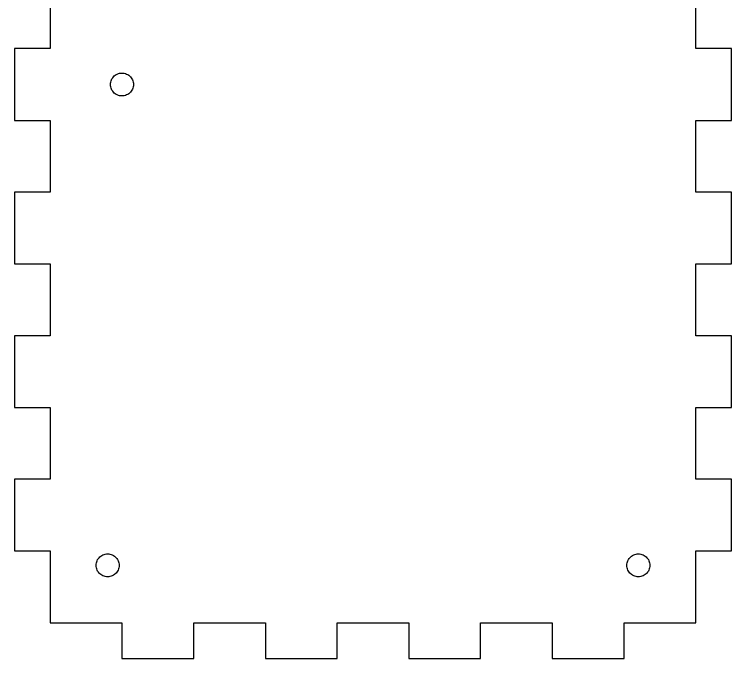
# Model space of a CAD drawing. Header units: millimetres. Extents: x 0 to 800, y 0 to 420.
# Drawn here: x 490 to 590, y 210 to 299.8 of the extents above; entities that cross this region are included whole.
import ezdxf

# ---------------------------------------------------------------- set-up
doc = ezdxf.new("R2010")
doc.units = ezdxf.units.MM
doc.header["$MEASUREMENT"] = 0

msp = doc.modelspace()

# ---------------------------------------------------------------- linework, layer by layer
at = {"color": 7, "true_color": 0xffffff}
msp.add_lwpolyline([(495, 305), (495, 295), (490, 295), (490, 285), (495, 285), (495, 275), (490, 275), (490, 265), (495, 265), (495, 255), (490, 255), (490, 245), (495, 245), (495, 235), (490, 235), (490, 225), (495, 225), (495, 215), (505, 215), (505, 210), (515, 210), (515, 215), (525, 215), (525, 210), (535, 210), (535, 215), (545, 215), (545, 210), (555, 210), (555, 215), (565, 215), (565, 210), (575, 210), (575, 215), (585, 215), (585, 225), (590, 225), (590, 235), (585, 235), (585, 245), (590, 245), (590, 255), (585, 255), (585, 265), (590, 265), (590, 275), (585, 275), (585, 285), (590, 285), (590, 295), (585, 295), (585, 305)], dxfattribs=at)
for points in [[(503.48, 289.51), (503.43, 289.67), (503.41, 289.83), (503.4, 290), (503.41, 290.17), (503.43, 290.33), (503.48, 290.49), (503.54, 290.65), (503.61, 290.8), (503.71, 290.94), (503.81, 291.07), (503.93, 291.19), (504.06, 291.29), (504.2, 291.39), (504.35, 291.46), (504.51, 291.52), (504.67, 291.57), (504.83, 291.59), (505, 291.6), (505.17, 291.59), (505.33, 291.57), (505.49, 291.52), (505.65, 291.46), (505.8, 291.39), (505.94, 291.29), (506.07, 291.19), (506.19, 291.07), (506.29, 290.94), (506.39, 290.8), (506.46, 290.65), (506.52, 290.49), (506.57, 290.33), (506.59, 290.17), (506.6, 290), (506.59, 289.83), (506.57, 289.67), (506.52, 289.51), (506.46, 289.35), (506.39, 289.2), (506.29, 289.06), (506.19, 288.93), (506.07, 288.81), (505.94, 288.71), (505.8, 288.61), (505.65, 288.54), (505.49, 288.48), (505.33, 288.43), (505.17, 288.41), (505, 288.4), (504.83, 288.41), (504.67, 288.43), (504.51, 288.48), (504.35, 288.54), (504.2, 288.61), (504.06, 288.71), (503.93, 288.81), (503.81, 288.93), (503.71, 289.06), (503.61, 289.2), (503.54, 289.35)], [(502.2, 224.39), (502.35, 224.46), (502.51, 224.52), (502.67, 224.57), (502.83, 224.59), (503, 224.6), (503.17, 224.59), (503.33, 224.57), (503.49, 224.52), (503.65, 224.46), (503.8, 224.39), (503.94, 224.29), (504.07, 224.19), (504.19, 224.07), (504.29, 223.94), (504.39, 223.8), (504.46, 223.65), (504.52, 223.49), (504.56, 223.33), (504.59, 223.17), (504.6, 223), (504.59, 222.83), (504.56, 222.67), (504.52, 222.51), (504.46, 222.35), (504.39, 222.2), (504.29, 222.06), (504.19, 221.93), (504.07, 221.81), (503.94, 221.71), (503.8, 221.61), (503.65, 221.54), (503.49, 221.48), (503.33, 221.43), (503.17, 221.41), (503, 221.4), (502.83, 221.41), (502.67, 221.43), (502.51, 221.48), (502.35, 221.54), (502.2, 221.61), (502.06, 221.71), (501.93, 221.81), (501.81, 221.93), (501.71, 222.06), (501.61, 222.2), (501.54, 222.35), (501.48, 222.51), (501.43, 222.67), (501.41, 222.83), (501.4, 223), (501.41, 223.17), (501.43, 223.33), (501.48, 223.49), (501.54, 223.65), (501.61, 223.8), (501.71, 223.94), (501.81, 224.07), (501.93, 224.19), (502.06, 224.29)], [(575.43, 222.67), (575.41, 222.83), (575.4, 223), (575.41, 223.17), (575.43, 223.33), (575.48, 223.49), (575.54, 223.65), (575.61, 223.8), (575.71, 223.94), (575.81, 224.07), (575.93, 224.19), (576.06, 224.29), (576.2, 224.39), (576.35, 224.46), (576.51, 224.52), (576.67, 224.57), (576.83, 224.59), (577, 224.6), (577.17, 224.59), (577.33, 224.57), (577.49, 224.52), (577.65, 224.46), (577.8, 224.39), (577.94, 224.29), (578.07, 224.19), (578.19, 224.07), (578.29, 223.94), (578.39, 223.8), (578.46, 223.65), (578.52, 223.49), (578.56, 223.33), (578.59, 223.17), (578.6, 223), (578.59, 222.83), (578.56, 222.67), (578.52, 222.51), (578.46, 222.35), (578.39, 222.2), (578.29, 222.06), (578.19, 221.93), (578.07, 221.81), (577.94, 221.71), (577.8, 221.61), (577.65, 221.54), (577.49, 221.48), (577.33, 221.43), (577.17, 221.41), (577, 221.4), (576.83, 221.41), (576.67, 221.43), (576.51, 221.48), (576.35, 221.54), (576.2, 221.61), (576.06, 221.71), (575.93, 221.81), (575.81, 221.93), (575.71, 222.06), (575.61, 222.2), (575.54, 222.35), (575.48, 222.51)]]:
    msp.add_lwpolyline(points, close=True, dxfattribs=at)

doc.saveas('drawing.dxf')
